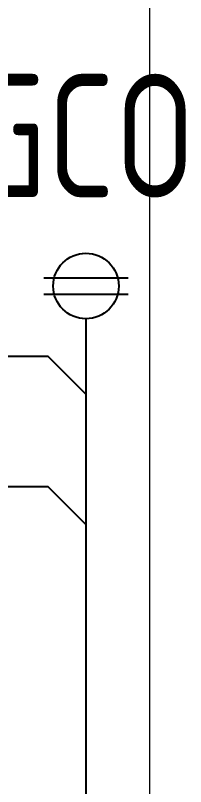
# Model space of a CAD drawing. Header units: metres. Extents: x 6917732 to 8046551, y 3602874 to 4094271.
# Drawn here: x 7261940 to 7265387, y 3937684 to 3953322 of the extents above; entities that cross this region are included whole.
import ezdxf

# ---------------------------------------------------------------- set-up
doc = ezdxf.new("R2010")
doc.units = ezdxf.units.M
doc.header["$LTSCALE"] = 0.5
doc.header["$MEASUREMENT"] = 0
doc.linetypes.add('03000 - Plant Layout 1$0$CENTER2', pattern=[1.125, 0.75, -0.125, 0.125, -0.125])
doc.linetypes.add('HIDDEN2', pattern=[4.7625, 3.175, -1.5875])
doc.layers.add('CI-CEN', color=1, linetype='03000 - Plant Layout 1$0$CENTER2')
doc.layers.add('RD-TXT', color=7, linetype='CONTINUOUS')
doc.layers.add('CI-PED-FOOTPATH', color=44, linetype='CONTINUOUS', lineweight=0)
doc.layers.add('Sewer Line', color=4, linetype='CONTINUOUS', lineweight=25)
doc.layers.get('CI-CEN').off()
doc.styles.add('3.5mm', font='ISO3098B.shx', dxfattribs={"height": 3.5})

# ---------------------------------------------------------------- blocks, each defined once
blk = doc.blocks.new('sdsxdc')
at = {"layer": 'CI-PED-FOOTPATH', "color": 15, "lineweight": 0}
blk.add_line((7264666, 3933178), (7264666, 3961385), dxfattribs=at)
blk = doc.blocks.new('A$C65520D9C')
at = {"layer": 'CI-CEN', "color": 8, "linetype": 'HIDDEN2', "lineweight": 0, "ltscale": 2000}
blk.add_blockref('sdsxdc', (-7494656, -4067566, -33), dxfattribs=at)
blk = doc.blocks.new('A$C021B369C')
at = {"layer": 'RD-TXT', "color": 2}
blk.add_blockref('A$C65520D9C', (0, 0), dxfattribs=at)

msp = doc.modelspace()

# ---------------------------------------------------------------- linework, layer by layer
at = {"layer": 'Sewer Line'}
for p, q in [((7262512.4, 3948003.5, -420.5), (7264224.9, 3948003.5, -420.5)), ((7262512.4, 3947666, -420.5), (7264224.9, 3947666, -420.5)), ((7263368.6, 3947170.6, -420.5), (7263367.5, 3915798.4, -363.1)), ((7262605.6, 3946406.7, 32.9), (7259291.2, 3946406.7, 32.9)), ((7263368.6, 3945643.8, 32.9), (7262605.6, 3946406.7, 32.9)), ((7262605.6, 3943761.2, 32.9), (7259291.2, 3943761.2, 32.9)), ((7263368.5, 3942998.2, 32.9), (7262605.5, 3943761.2, 32.9))]:
    msp.add_line(p, q, dxfattribs=at)
msp.add_circle((7263368.6, 3947834.8, -420.5), 664.2, dxfattribs=at)

# ---------------------------------------------------------------- block references
at = {"layer": 'RD-TXT', "color": 2, "lineweight": -3}
msp.add_blockref('A$C021B369C', (7494655.6, 4067566.2, 32.9), dxfattribs=at)

# ---------------------------------------------------------------- texts
at = {"layer": 'RD-TXT', "color": 2, "style": '3.5mm', "width": 0.8}
msp.add_text('GCO', height=2500, dxfattribs=at).set_placement((7260961.6, 3949630.1, -38803.6))

doc.saveas('drawing.dxf')
